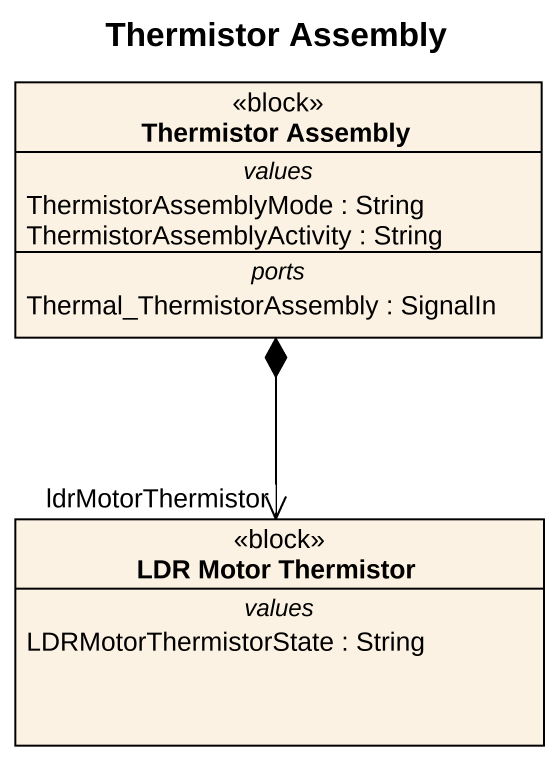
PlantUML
@startuml
title Thermistor Assembly
hide circle
hide empty members
class "Thermistor Assembly" as Thermistor_Assembly <<block>> {
  -- values --
  ThermistorAssemblyMode : String
  ThermistorAssemblyActivity : String
  -- ports --
  Thermal_ThermistorAssembly : SignalIn
}
class "LDR Motor Thermistor" as LDR_Motor_Thermistor <<block>> {
  -- values --
  LDRMotorThermistorState : String
}
Thermistor_Assembly *--> "ldrMotorThermistor" LDR_Motor_Thermistor
@enduml
